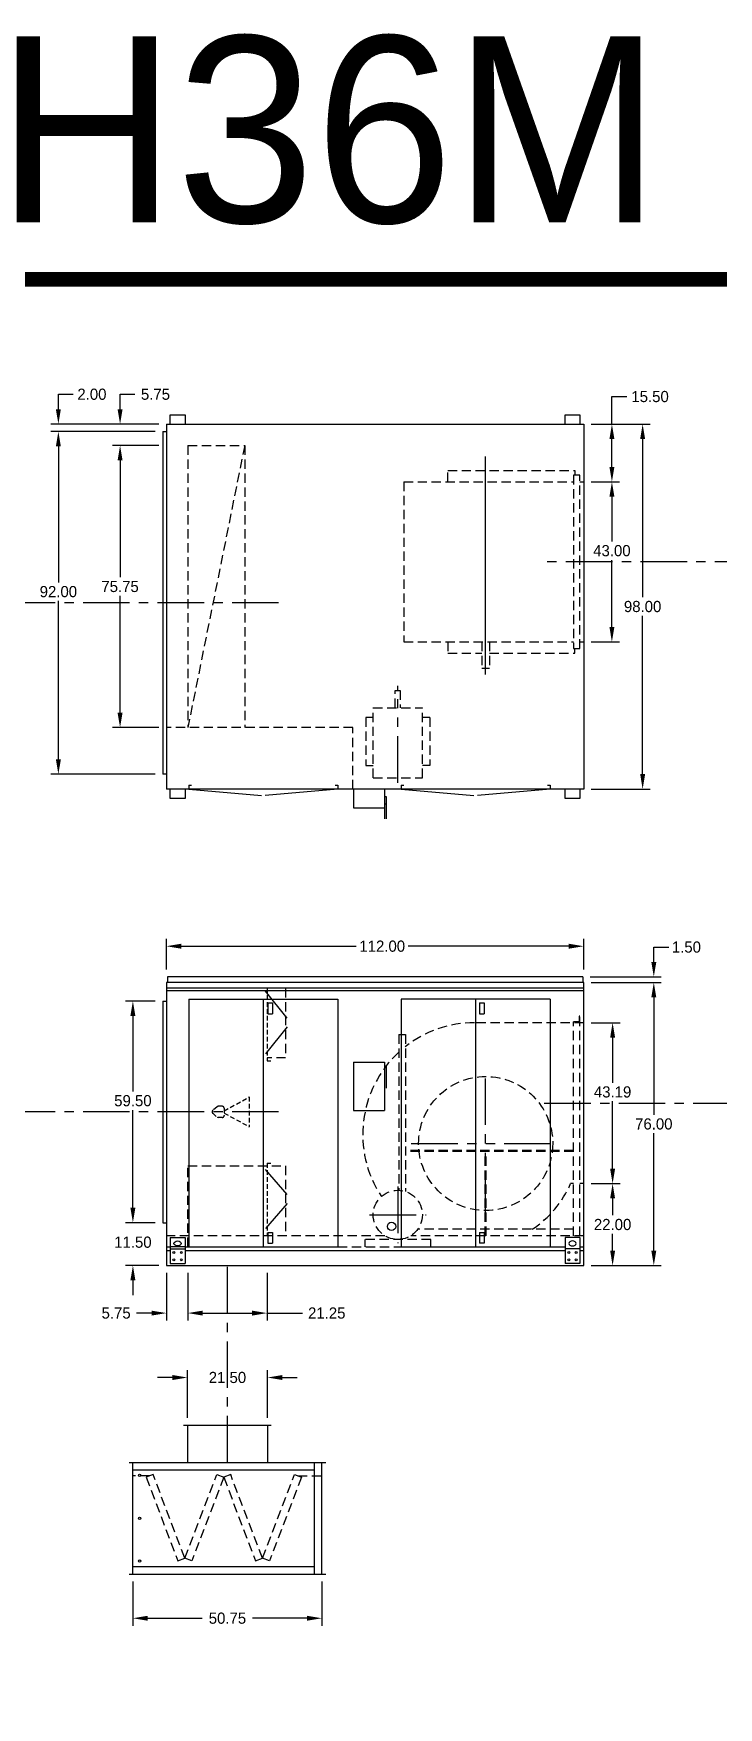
# Model space of a CAD drawing. Header units: inches. Extents: x 2 to 748, y -875 to 77.
# Drawn here: x 286.4 to 470.2, y -372.5 to 77 of the extents above; entities that cross this region are included whole.
import ezdxf
from ezdxf.enums import TextEntityAlignment as Align

# ---------------------------------------------------------------- set-up
doc = ezdxf.new("R2010")
doc.units = ezdxf.units.IN
doc.header["$LTSCALE"] = 10
doc.header["$MEASUREMENT"] = 0
for name, pattern in [('CENTER', [2, 1.25, -0.25, 0.25, -0.25]), ('HIDDEN', [0.375, 0.25, -0.125]), ('PHANTOM', [2.5, 1.25, -0.25, 0.25, -0.25, 0.25, -0.25])]:
    doc.linetypes.add(name, pattern=pattern)
for name, color, linetype in [('centerline', 2, 'CENTER'), ('FA-FILTER', 5, 'Continuous'), ('OBJECT', 5, 'Continuous'), ('RAM36UNIT', 3, 'Continuous')]:
    doc.layers.add(name, color=color, linetype=linetype)
doc.layers.add('TEXT', color=7, linetype='Continuous', lineweight=40)
doc.dimstyles.new('DIMENSIONS', dxfattribs={"dimscale": 0, "dimtxt": 3, "dimasz": 4, "dimexe": 2, "dimexo": 2, "dimgap": 1, "dimtad": 0, "dimtih": 1, "dimtoh": 1, "dimzin": 0, "dimdsep": 46, "dimtxsty": 'Standard', "dimcen": 0.09, "dimclrd": 256, "dimclrt": 1, "dimadec": 0, "dimazin": 0, "dimtfac": 1, "dimtofl": 0, "dimtmove": 0, "dimatfit": 3, "dimfxl": 0, "dimtolj": 1, "dimtzin": 0, "dimarcsym": 0})

# ---------------------------------------------------------------- blocks, each defined once
blk = doc.blocks.new('*D72')
at = {"layer": 'DEFPOINTS', "color": 0}
for p in [(434.06, -43.37), (434.06, -86.37), (441.63, -86.37)]:
    blk.add_point(p, dxfattribs=at)
at = {"layer": 'RAM36UNIT', "color": 0, "lineweight": -2}
for p, q in [((436.06, -43.37), (443.63, -43.37)), ((436.06, -86.37), (443.63, -86.37))]:
    blk.add_line(p, q, dxfattribs=at)
at = {"layer": 'RAM36UNIT', "lineweight": -2}
for p, q in [((441.63, -47.37), (441.63, -59.37)), ((441.63, -82.37), (441.63, -64.37))]:
    blk.add_line(p, q, dxfattribs=at)
at = {"layer": 'RAM36UNIT'}
for points in [[(440.97, -47.37), (442.3, -47.37), (441.63, -43.37)], [(440.97, -82.37), (442.3, -82.37), (441.63, -86.37)]]:
    blk.add_solid(points, dxfattribs=at)
at = {"layer": 'RAM36UNIT', "color": 1, "insert": (441.63, -61.87), "char_height": 3, "attachment_point": 5}
blk.add_mtext('\\A1;43.00', dxfattribs=at)
blk = doc.blocks.new('*D73')
at = {"layer": 'DEFPOINTS', "color": 0}
for p in [(434.06, -27.87), (434.06, -125.87), (449.88, -125.87)]:
    blk.add_point(p, dxfattribs=at)
at = {"layer": 'RAM36UNIT', "color": 0, "lineweight": -2}
for p, q in [((436.06, -27.87), (451.88, -27.87)), ((436.06, -125.87), (451.88, -125.87))]:
    blk.add_line(p, q, dxfattribs=at)
at = {"layer": 'RAM36UNIT', "lineweight": -2}
for p, q in [((449.88, -31.87), (449.88, -74.37)), ((449.88, -121.87), (449.88, -79.37))]:
    blk.add_line(p, q, dxfattribs=at)
at = {"layer": 'RAM36UNIT'}
for points in [[(449.22, -31.87), (450.55, -31.87), (449.88, -27.87)], [(449.22, -121.87), (450.55, -121.87), (449.88, -125.87)]]:
    blk.add_solid(points, dxfattribs=at)
at = {"layer": 'RAM36UNIT', "color": 1, "insert": (449.88, -76.87), "char_height": 3, "attachment_point": 5}
blk.add_mtext('\\A1;98.00', dxfattribs=at)
blk = doc.blocks.new('*D74')
at = {"layer": 'DEFPOINTS', "color": 0}
for p in [(293.06, -29.87), (321.06, -29.87), (321.06, -121.87)]:
    blk.add_point(p, dxfattribs=at)
at = {"layer": 'RAM36UNIT', "color": 0, "lineweight": -2}
for p, q in [((319.06, -29.87), (291.06, -29.87)), ((319.06, -121.87), (291.06, -121.87))]:
    blk.add_line(p, q, dxfattribs=at)
at = {"layer": 'RAM36UNIT', "lineweight": -2}
for p, q in [((293.06, -33.87), (293.06, -70.37)), ((293.06, -117.87), (293.06, -75.37))]:
    blk.add_line(p, q, dxfattribs=at)
at = {"layer": 'RAM36UNIT'}
for points in [[(292.39, -33.87), (293.73, -33.87), (293.06, -29.87)], [(292.39, -117.87), (293.73, -117.87), (293.06, -121.87)]]:
    blk.add_solid(points, dxfattribs=at)
at = {"layer": 'RAM36UNIT', "color": 1, "insert": (293.06, -72.87), "char_height": 3, "attachment_point": 5}
blk.add_mtext('\\A1;92.00', dxfattribs=at)
blk = doc.blocks.new('*D76')
at = {"layer": 'DEFPOINTS', "color": 0}
for p in [(434.06, -177.81), (452.88, -177.81), (434.06, -253.81)]:
    blk.add_point(p, dxfattribs=at)
at = {"layer": 'RAM36UNIT', "color": 0, "lineweight": -2}
for p, q in [((436.06, -177.81), (454.88, -177.81)), ((436.06, -253.81), (454.88, -253.81))]:
    blk.add_line(p, q, dxfattribs=at)
at = {"layer": 'RAM36UNIT', "lineweight": -2}
for p, q in [((452.88, -181.81), (452.88, -213.31)), ((452.88, -249.81), (452.88, -218.31))]:
    blk.add_line(p, q, dxfattribs=at)
at = {"layer": 'RAM36UNIT'}
for points in [[(452.22, -181.81), (453.55, -181.81), (452.88, -177.81)], [(452.22, -249.81), (453.55, -249.81), (452.88, -253.81)]]:
    blk.add_solid(points, dxfattribs=at)
at = {"layer": 'RAM36UNIT', "color": 1, "insert": (452.88, -215.81), "char_height": 3, "attachment_point": 5}
blk.add_mtext('\\A1;76.00', dxfattribs=at)
blk = doc.blocks.new('*D77')
at = {"layer": 'DEFPOINTS', "color": 0}
for p in [(321.06, -182.81), (313.06, -242.31), (321.06, -242.31)]:
    blk.add_point(p, dxfattribs=at)
at = {"layer": 'RAM36UNIT', "color": 0, "lineweight": -2}
for p, q in [((319.06, -182.81), (311.06, -182.81)), ((319.06, -242.31), (311.06, -242.31))]:
    blk.add_line(p, q, dxfattribs=at)
at = {"layer": 'RAM36UNIT', "lineweight": -2}
for p, q in [((313.06, -186.81), (313.06, -207.06)), ((313.06, -238.31), (313.06, -212.06))]:
    blk.add_line(p, q, dxfattribs=at)
at = {"layer": 'RAM36UNIT'}
for points in [[(312.39, -186.81), (313.73, -186.81), (313.06, -182.81)], [(312.39, -238.31), (313.73, -238.31), (313.06, -242.31)]]:
    blk.add_solid(points, dxfattribs=at)
at = {"layer": 'RAM36UNIT', "color": 1, "insert": (313.06, -209.56), "char_height": 3, "attachment_point": 5}
blk.add_mtext('\\A1;59.50', dxfattribs=at)
blk = doc.blocks.new('*D80')
at = {"layer": 'DEFPOINTS', "color": 0}
for p in [(321.06, -242.31), (313.06, -253.81), (322.06, -253.81)]:
    blk.add_point(p, dxfattribs=at)
at = {"layer": 'RAM36UNIT', "lineweight": -2}
for p, q in [((313.06, -238.31), (313.06, -234.31)), ((313.06, -257.81), (313.06, -261.81))]:
    blk.add_line(p, q, dxfattribs=at)
at = {"layer": 'RAM36UNIT', "color": 0, "lineweight": -2}
for p, q in [((319.06, -242.31), (311.06, -242.31)), ((320.06, -253.81), (311.06, -253.81))]:
    blk.add_line(p, q, dxfattribs=at)
at = {"layer": 'RAM36UNIT'}
for points in [[(312.39, -238.31), (313.73, -238.31), (313.06, -242.31)], [(312.39, -257.81), (313.73, -257.81), (313.06, -253.81)]]:
    blk.add_solid(points, dxfattribs=at)
at = {"layer": 'RAM36UNIT', "color": 1, "insert": (313.06, -247.56), "char_height": 3, "attachment_point": 5}
blk.add_mtext('\\A1;11.50', dxfattribs=at)
blk = doc.blocks.new('*D83')
at = {"layer": 'DEFPOINTS', "color": 0}
for p in [(434.06, -188.62), (441.82, -188.62), (434.06, -231.81)]:
    blk.add_point(p, dxfattribs=at)
at = {"layer": 'RAM36UNIT', "color": 0, "lineweight": -2}
for p, q in [((436.06, -188.62), (443.82, -188.62)), ((436.06, -231.81), (443.82, -231.81))]:
    blk.add_line(p, q, dxfattribs=at)
at = {"layer": 'RAM36UNIT', "lineweight": -2}
for p, q in [((441.82, -192.62), (441.82, -204.71)), ((441.82, -227.81), (441.82, -209.71))]:
    blk.add_line(p, q, dxfattribs=at)
at = {"layer": 'RAM36UNIT'}
for points in [[(441.16, -192.62), (442.49, -192.62), (441.82, -188.62)], [(441.16, -227.81), (442.49, -227.81), (441.82, -231.81)]]:
    blk.add_solid(points, dxfattribs=at)
at = {"layer": 'RAM36UNIT', "color": 1, "insert": (441.82, -207.21), "char_height": 3, "attachment_point": 5}
blk.add_mtext('\\A1;43.19', dxfattribs=at)
blk = doc.blocks.new('*D84')
at = {"layer": 'DEFPOINTS', "color": 0}
for p in [(434.06, -231.81), (441.82, -231.81), (434.06, -253.81)]:
    blk.add_point(p, dxfattribs=at)
at = {"layer": 'RAM36UNIT', "color": 0, "lineweight": -2}
for p, q in [((436.06, -231.81), (443.82, -231.81)), ((436.06, -253.81), (443.82, -253.81))]:
    blk.add_line(p, q, dxfattribs=at)
at = {"layer": 'RAM36UNIT', "lineweight": -2}
for p, q in [((441.82, -235.81), (441.82, -240.31)), ((441.82, -249.81), (441.82, -245.31))]:
    blk.add_line(p, q, dxfattribs=at)
at = {"layer": 'RAM36UNIT'}
for points in [[(441.16, -235.81), (442.49, -235.81), (441.82, -231.81)], [(441.16, -249.81), (442.49, -249.81), (441.82, -253.81)]]:
    blk.add_solid(points, dxfattribs=at)
at = {"layer": 'RAM36UNIT', "color": 1, "insert": (441.82, -242.81), "char_height": 3, "attachment_point": 5}
blk.add_mtext('\\A1;22.00', dxfattribs=at)
blk = doc.blocks.new('*D85')
at = {"layer": 'DEFPOINTS', "color": 0}
for p in [(434.06, -168.07), (322.06, -176.31), (434.06, -176.31)]:
    blk.add_point(p, dxfattribs=at)
at = {"layer": 'RAM36UNIT', "color": 0, "lineweight": -2}
for p, q in [((322.06, -174.31), (322.06, -166.07)), ((434.06, -174.31), (434.06, -166.07))]:
    blk.add_line(p, q, dxfattribs=at)
at = {"layer": 'RAM36UNIT', "lineweight": -2}
for p, q in [((326.06, -168.07), (372.99, -168.07)), ((430.06, -168.07), (386.99, -168.07))]:
    blk.add_line(p, q, dxfattribs=at)
at = {"layer": 'RAM36UNIT'}
for points in [[(326.06, -167.4), (326.06, -168.74), (322.06, -168.07)], [(430.06, -167.4), (430.06, -168.74), (434.06, -168.07)]]:
    blk.add_solid(points, dxfattribs=at)
at = {"layer": 'RAM36UNIT', "color": 1, "insert": (379.99, -168.07), "char_height": 3, "attachment_point": 5}
blk.add_mtext('\\A1;112.00', dxfattribs=at)
blk = doc.blocks.new('*D88')
at = {"layer": 'DEFPOINTS', "color": 0}
for p in [(433.81, -176.31), (434.06, -177.81), (452.88, -176.31)]:
    blk.add_point(p, dxfattribs=at)
at = {"layer": 'RAM36UNIT', "lineweight": -2}
for p, q in [((452.88, -172.31), (452.88, -168.31)), ((452.88, -168.31), (456.88, -168.31)), ((452.88, -181.81), (452.88, -185.81))]:
    blk.add_line(p, q, dxfattribs=at)
at = {"layer": 'RAM36UNIT', "color": 0, "lineweight": -2}
for p, q in [((435.81, -176.31), (454.88, -176.31)), ((436.06, -177.81), (454.88, -177.81))]:
    blk.add_line(p, q, dxfattribs=at)
at = {"layer": 'RAM36UNIT'}
for points in [[(452.22, -172.31), (453.55, -172.31), (452.88, -176.31)], [(452.22, -181.81), (453.55, -181.81), (452.88, -177.81)]]:
    blk.add_solid(points, dxfattribs=at)
at = {"layer": 'RAM36UNIT', "color": 1, "insert": (461.63, -168.31), "char_height": 3, "attachment_point": 5}
blk.add_mtext('\\A1;1.50', dxfattribs=at)
blk = doc.blocks.new('*D89')
at = {"layer": 'DEFPOINTS', "color": 0}
for p in [(293.06, -27.87), (321.06, -29.87), (322.06, -27.87)]:
    blk.add_point(p, dxfattribs=at)
at = {"layer": 'RAM36UNIT', "lineweight": -2}
for p, q in [((293.06, -23.87), (293.06, -19.87)), ((293.06, -19.87), (297.06, -19.87)), ((293.06, -33.87), (293.06, -37.87))]:
    blk.add_line(p, q, dxfattribs=at)
at = {"layer": 'RAM36UNIT', "color": 0, "lineweight": -2}
for p, q in [((320.06, -27.87), (291.06, -27.87)), ((319.06, -29.87), (291.06, -29.87))]:
    blk.add_line(p, q, dxfattribs=at)
at = {"layer": 'RAM36UNIT'}
for points in [[(292.39, -23.87), (293.73, -23.87), (293.06, -27.87)], [(292.39, -33.87), (293.73, -33.87), (293.06, -29.87)]]:
    blk.add_solid(points, dxfattribs=at)
at = {"layer": 'RAM36UNIT', "color": 1, "insert": (302.06, -19.87), "char_height": 3, "attachment_point": 5}
blk.add_mtext('\\A1;2.00', dxfattribs=at)
blk = doc.blocks.new('*D90')
at = {"layer": 'DEFPOINTS', "color": 0}
for p in [(434.06, -27.87), (434.06, -43.37), (441.63, -43.37)]:
    blk.add_point(p, dxfattribs=at)
at = {"layer": 'RAM36UNIT', "lineweight": -2}
for p, q in [((441.63, -27.87), (441.63, -20.49)), ((441.63, -20.49), (445.63, -20.49)), ((441.63, -39.37), (441.63, -31.87))]:
    blk.add_line(p, q, dxfattribs=at)
at = {"layer": 'RAM36UNIT', "color": 0, "lineweight": -2}
for p, q in [((436.06, -27.87), (443.63, -27.87)), ((436.06, -43.37), (443.63, -43.37))]:
    blk.add_line(p, q, dxfattribs=at)
at = {"layer": 'RAM36UNIT'}
for points in [[(440.97, -31.87), (442.3, -31.87), (441.63, -27.87)], [(440.97, -39.37), (442.3, -39.37), (441.63, -43.37)]]:
    blk.add_solid(points, dxfattribs=at)
at = {"layer": 'RAM36UNIT', "color": 1, "insert": (451.88, -20.49), "char_height": 3, "attachment_point": 5}
blk.add_mtext('\\A1;15.50', dxfattribs=at)
blk = doc.blocks.new('*D104')
at = {"layer": 'DEFPOINTS', "color": 0}
for p in [(322.06, -33.62), (309.62, -109.37), (322.06, -109.37)]:
    blk.add_point(p, dxfattribs=at)
at = {"layer": 'RAM36UNIT', "color": 0, "lineweight": -2}
for p, q in [((320.06, -33.62), (307.62, -33.62)), ((320.06, -109.37), (307.62, -109.37))]:
    blk.add_line(p, q, dxfattribs=at)
at = {"layer": 'RAM36UNIT', "lineweight": -2}
for p, q in [((309.62, -37.62), (309.62, -68.99)), ((309.62, -105.37), (309.62, -73.99))]:
    blk.add_line(p, q, dxfattribs=at)
at = {"layer": 'RAM36UNIT'}
for points in [[(308.95, -37.62), (310.29, -37.62), (309.62, -33.62)], [(308.95, -105.37), (310.29, -105.37), (309.62, -109.37)]]:
    blk.add_solid(points, dxfattribs=at)
at = {"layer": 'RAM36UNIT', "color": 1, "insert": (309.62, -71.49), "char_height": 3, "attachment_point": 5}
blk.add_mtext('\\A1;75.75', dxfattribs=at)
blk = doc.blocks.new('*D105')
at = {"layer": 'DEFPOINTS', "color": 0}
for p in [(322.06, -27.87), (309.62, -33.62), (322.06, -33.62)]:
    blk.add_point(p, dxfattribs=at)
at = {"layer": 'RAM36UNIT', "lineweight": -2}
for p, q in [((309.62, -23.87), (309.62, -19.87)), ((309.62, -19.87), (313.62, -19.87)), ((309.62, -37.62), (309.62, -41.62))]:
    blk.add_line(p, q, dxfattribs=at)
at = {"layer": 'RAM36UNIT', "color": 0, "lineweight": -2}
for p, q in [((320.06, -27.87), (307.62, -27.87)), ((320.06, -33.62), (307.62, -33.62))]:
    blk.add_line(p, q, dxfattribs=at)
at = {"layer": 'RAM36UNIT'}
for points in [[(308.95, -23.87), (310.29, -23.87), (309.62, -27.87)], [(308.95, -37.62), (310.29, -37.62), (309.62, -33.62)]]:
    blk.add_solid(points, dxfattribs=at)
at = {"layer": 'RAM36UNIT', "color": 1, "insert": (319.12, -19.87), "char_height": 3, "attachment_point": 5}
blk.add_mtext('\\A1;5.75', dxfattribs=at)
blk = doc.blocks.new('*D109')
at = {"layer": 'DEFPOINTS', "color": 0}
for p in [(327.81, -253.81), (349.06, -253.81), (349.06, -266.58)]:
    blk.add_point(p, dxfattribs=at)
at = {"layer": 'RAM36UNIT', "color": 0, "lineweight": -2}
for p, q in [((327.81, -255.81), (327.81, -268.58)), ((349.06, -255.81), (349.06, -268.58))]:
    blk.add_line(p, q, dxfattribs=at)
at = {"layer": 'RAM36UNIT', "lineweight": -2}
for p, q in [((331.81, -266.58), (345.06, -266.58)), ((349.06, -266.58), (358.6, -266.58))]:
    blk.add_line(p, q, dxfattribs=at)
at = {"layer": 'RAM36UNIT'}
for points in [[(331.81, -265.92), (331.81, -267.25), (327.81, -266.58)], [(345.06, -265.92), (345.06, -267.25), (349.06, -266.58)]]:
    blk.add_solid(points, dxfattribs=at)
at = {"layer": 'RAM36UNIT', "color": 1, "insert": (365.1, -266.58), "char_height": 3, "attachment_point": 5}
blk.add_mtext('\\A1;21.25', dxfattribs=at)
blk = doc.blocks.new('*D110')
at = {"layer": 'DEFPOINTS', "color": 0}
for p in [(322.06, -253.81), (327.81, -253.81), (327.81, -266.58)]:
    blk.add_point(p, dxfattribs=at)
at = {"layer": 'RAM36UNIT', "color": 0, "lineweight": -2}
for p, q in [((322.06, -255.81), (322.06, -268.58)), ((327.81, -255.81), (327.81, -268.58))]:
    blk.add_line(p, q, dxfattribs=at)
at = {"layer": 'RAM36UNIT', "lineweight": -2}
for p, q in [((318.06, -266.58), (314.06, -266.58)), ((331.81, -266.58), (335.81, -266.58))]:
    blk.add_line(p, q, dxfattribs=at)
at = {"layer": 'RAM36UNIT'}
for points in [[(318.06, -265.92), (318.06, -267.25), (322.06, -266.58)], [(331.81, -265.92), (331.81, -267.25), (327.81, -266.58)]]:
    blk.add_solid(points, dxfattribs=at)
at = {"layer": 'RAM36UNIT', "color": 1, "insert": (308.56, -266.58), "char_height": 3, "attachment_point": 5}
blk.add_mtext('\\A1;5.75', dxfattribs=at)
blk = doc.blocks.new('*D122')
at = {"layer": 'DEFPOINTS', "color": 0}
for p in [(313.06, -336.67), (363.81, -336.67), (313.06, -348.52)]:
    blk.add_point(p, dxfattribs=at)
at = {"layer": 'RAM36UNIT', "color": 0, "lineweight": -2}
for p, q in [((313.06, -338.67), (313.06, -350.52)), ((363.81, -338.67), (363.81, -350.52))]:
    blk.add_line(p, q, dxfattribs=at)
at = {"layer": 'RAM36UNIT', "lineweight": -2}
for p, q in [((317.06, -348.52), (331.69, -348.52)), ((359.81, -348.52), (345.19, -348.52))]:
    blk.add_line(p, q, dxfattribs=at)
at = {"layer": 'RAM36UNIT'}
for points in [[(317.06, -347.86), (317.06, -349.19), (313.06, -348.52)], [(359.81, -347.86), (359.81, -349.19), (363.81, -348.52)]]:
    blk.add_solid(points, dxfattribs=at)
at = {"layer": 'RAM36UNIT', "color": 1, "insert": (338.44, -348.52), "char_height": 3, "attachment_point": 5}
blk.add_mtext('\\A1;50.75', dxfattribs=at)
blk = doc.blocks.new('*D123')
at = {"layer": 'DEFPOINTS', "color": 0}
for p in [(349.19, -283.88), (327.69, -296.67), (349.19, -296.67)]:
    blk.add_point(p, dxfattribs=at)
at = {"layer": 'RAM36UNIT', "color": 0, "lineweight": -2}
for p, q in [((327.69, -294.67), (327.69, -281.88)), ((349.19, -294.67), (349.19, -281.88))]:
    blk.add_line(p, q, dxfattribs=at)
at = {"layer": 'RAM36UNIT', "lineweight": -2}
for p, q in [((323.69, -283.88), (319.69, -283.88)), ((353.19, -283.88), (357.19, -283.88))]:
    blk.add_line(p, q, dxfattribs=at)
at = {"layer": 'RAM36UNIT'}
for points in [[(323.69, -283.21), (323.69, -284.55), (327.69, -283.88)], [(353.19, -283.21), (353.19, -284.55), (349.19, -283.88)]]:
    blk.add_solid(points, dxfattribs=at)
at = {"layer": 'RAM36UNIT', "color": 1, "insert": (338.44, -283.88), "char_height": 3, "attachment_point": 5}
blk.add_mtext('\\A1;21.50', dxfattribs=at)
blk = doc.blocks.new('A$C238E1B3D')
at = {"layer": 'OBJECT', "color": 4, "linetype": 'HIDDEN'}
for p, q in [((5.94, 23.43), (7.26, 23.43)), ((5.94, 18.81), (5.94, 23.43)), ((7.26, 23.43), (7.26, 18.81)), ((0, 18.81), (13.2, 18.81)), ((0, 0), (0, 18.81)), ((13.2, 0), (13.2, 18.81)), ((-1.98, 16.17), (-1.98, 3.3)), ((0, 16.17), (-1.98, 16.17)), ((15.18, 16.17), (13.2, 16.17)), ((15.18, 16.17), (15.18, 3.3)), ((-1.98, 3.3), (0, 3.3)), ((0, 0), (13.2, 0)), ((15.18, 3.3), (13.2, 3.3))]:
    blk.add_line(p, q, dxfattribs=at)
at = {"layer": 'OBJECT', "color": 191, "linetype": 'PHANTOM'}
blk.add_line((6.6, -1.32), (6.6, 24.75), dxfattribs=at)

msp = doc.modelspace()

# ---------------------------------------------------------------- linework, layer by layer
at = {"color": 191, "linetype": 'PHANTOM', "ltscale": 12}
msp.add_line((407.748, -95.135), (407.748, -36.55), dxfattribs=at)
at = {"color": 5, "ltscale": 12}
for p, q in [((349.311, -183.306), (349.311, -186.181)), ((349.311, -183.306), (350.561, -183.306)), ((350.561, -183.306), (350.561, -186.181)), ((406.061, -183.306), (406.061, -186.181)), ((406.061, -183.306), (407.311, -183.306)), ((407.311, -183.306), (407.311, -186.181)), ((349.311, -186.181), (350.561, -186.181)), ((406.061, -186.181), (407.311, -186.181)), ((372.311, -199.223), (372.311, -212.223)), ((372.311, -199.223), (380.561, -199.223)), ((380.561, -199.223), (380.561, -212.223)), ((380.561, -200.223), (381.061, -200.223)), ((381.061, -200.223), (381.061, -206.223)), ((372.311, -212.223), (380.561, -212.223)), ((349.311, -244.931), (349.311, -247.806)), ((349.311, -244.931), (350.561, -244.931)), ((350.561, -244.931), (350.561, -247.806)), ((406.061, -244.931), (407.311, -244.931)), ((406.061, -244.931), (406.061, -247.806)), ((407.311, -244.931), (407.311, -247.806)), ((349.311, -247.806), (350.561, -247.806))]:
    msp.add_line(p, q, dxfattribs=at)
at = {"layer": 'centerline'}
for p, q in [((521.789, -64.867), (422.071, -64.867)), ((352.182, -75.867), (150.995, -75.867)), ((423.464, -210.212), (524.582, -210.212)), ((352.182, -212.556), (150.995, -212.556)), ((338.436, -306.666), (338.436, -253.806))]:
    msp.add_line(p, q, dxfattribs=at)
at = {"layer": 'FA-FILTER'}
for p, q in [((326.686, -296.666), (350.186, -296.666)), ((327.686, -296.666), (327.686, -306.666)), ((349.186, -296.666), (349.186, -306.666)), ((312.061, -306.666), (364.811, -306.666)), ((313.061, -336.666), (313.061, -306.666)), ((313.061, -308.666), (361.811, -308.666)), ((361.811, -336.666), (361.811, -306.666)), ((363.811, -336.666), (363.811, -306.666)), ((312.061, -336.666), (364.811, -336.666)), ((313.061, -334.666), (361.811, -334.666))]:
    msp.add_line(p, q, dxfattribs=at)
at = {"layer": 'FA-FILTER', "color": 4, "linetype": 'HIDDEN'}
for p, q in [((317.53, -310.309), (313.061, -310.309)), ((357.341, -310.309), (363.811, -310.309))]:
    msp.add_line(p, q, dxfattribs=at)
for points in [[(316.596, -310.666), (325.147, -333.091), (327.016, -332.378), (318.465, -309.953)], [(337.436, -310.666), (328.884, -333.091), (327.016, -332.378), (335.567, -309.953)], [(337.436, -310.666), (345.987, -333.091), (347.856, -332.378), (339.304, -309.953)], [(358.276, -310.666), (349.724, -333.091), (347.856, -332.378), (356.407, -309.953)]]:
    msp.add_lwpolyline(points, close=True, dxfattribs=at)
at = {"layer": 'FA-FILTER'}
for centre in [(314.873, -310.166), (314.873, -321.666), (314.873, -333.166)]:
    msp.add_circle(centre, 0.312, dxfattribs=at)
at = {"layer": 'OBJECT'}
for p, q in [((323.061, -27.867), (323.061, -25.367)), ((323.061, -25.367), (327.061, -25.367)), ((327.061, -25.367), (327.061, -27.867)), ((429.061, -27.867), (429.061, -25.367)), ((429.061, -25.367), (433.061, -25.367)), ((433.061, -25.367), (433.061, -27.867)), ((321.061, -29.867), (321.061, -121.867)), ((321.061, -29.867), (322.061, -29.867)), ((322.061, -27.867), (322.061, -125.867)), ((322.061, -27.867), (434.061, -27.867)), ((434.061, -27.867), (434.061, -125.867)), ((322.061, -121.867), (321.061, -121.867)), ((434.061, -125.867), (322.061, -125.867)), ((323.061, -128.367), (323.061, -125.867)), ((327.061, -128.367), (323.061, -128.367)), ((327.061, -125.867), (327.061, -128.367)), ((429.061, -128.367), (429.061, -125.867)), ((433.061, -128.367), (429.061, -128.367)), ((433.061, -125.867), (433.061, -128.367)), ((322.061, -177.806), (322.061, -253.806)), ((434.061, -177.806), (322.061, -177.806)), ((434.061, -179.306), (322.061, -179.306)), ((433.811, -176.306), (322.311, -176.306)), ((322.311, -176.306), (322.311, -177.806)), ((433.811, -176.306), (433.811, -177.806)), ((434.061, -200.556), (434.061, -177.806)), ((321.061, -182.806), (321.061, -242.306)), ((321.061, -182.806), (322.061, -182.806)), ((434.061, -180.056), (322.061, -180.056)), ((328.061, -182.306), (328.061, -248.806)), ((328.061, -182.306), (368.061, -182.306)), ((348.061, -182.306), (348.061, -248.806)), ((368.061, -182.306), (368.061, -248.806)), ((425.061, -182.306), (385.061, -182.306)), ((385.061, -182.306), (385.061, -248.806)), ((405.061, -182.306), (405.061, -248.806)), ((425.061, -182.306), (425.061, -248.806)), ((434.061, -232.056), (434.061, -200.556)), ((434.061, -253.806), (434.061, -232.056)), ((321.061, -242.306), (322.061, -242.306)), ((322.061, -248.806), (323.061, -248.806)), ((322.061, -249.806), (323.061, -249.806)), ((327.061, -248.806), (368.061, -248.806)), ((327.061, -249.806), (429.061, -249.806)), ((385.061, -248.806), (429.061, -248.806)), ((407.311, -247.806), (406.061, -247.806)), ((433.061, -248.806), (434.061, -248.806)), ((433.061, -249.806), (434.061, -249.806)), ((322.061, -253.806), (434.061, -253.806))]:
    msp.add_line(p, q, dxfattribs=at)
at = {"layer": 'OBJECT', "color": 4, "linetype": 'HIDDEN'}
for p, q in [((327.811, -33.617), (327.811, -109.367)), ((343.061, -33.617), (327.811, -109.367)), ((327.811, -33.617), (343.061, -33.617)), ((343.061, -33.617), (343.061, -109.367)), ((397.561, -40.367), (431.686, -40.367)), ((397.561, -43.367), (397.561, -40.367)), ((431.686, -40.367), (431.686, -41.617)), ((385.75, -43.367), (385.75, -86.367)), ((385.75, -43.367), (431.311, -43.367)), ((431.311, -41.617), (431.311, -88.117)), ((433.061, -41.617), (431.311, -41.617)), ((433.061, -88.117), (433.061, -41.617)), ((433.061, -43.367), (434.061, -43.367)), ((385.75, -86.367), (431.311, -86.367)), ((397.561, -86.367), (397.561, -89.367)), ((397.561, -89.367), (406.748, -89.367)), ((406.748, -86.367), (406.748, -93.367)), ((408.748, -86.367), (408.748, -93.367)), ((408.748, -89.367), (431.686, -89.367)), ((431.311, -88.117), (433.061, -88.117)), ((431.686, -89.367), (431.686, -88.117)), ((433.061, -86.367), (434.061, -86.367)), ((406.748, -93.367), (408.748, -93.367)), ((372.061, -109.367), (322.061, -109.367)), ((372.061, -125.867), (372.061, -109.367)), ((354.061, -179.306), (354.061, -198.056)), ((434.061, -188.618), (404.748, -188.618)), ((431.311, -245.806), (431.311, -188.368)), ((432.811, -188.368), (431.311, -188.368)), ((433.061, -186.868), (432.811, -186.868)), ((432.811, -186.868), (432.811, -188.368)), ((433.061, -245.806), (433.061, -186.868)), ((384.436, -191.806), (384.436, -233.611)), ((384.436, -191.806), (386.186, -191.806)), ((386.186, -191.806), (386.186, -233.924)), ((354.061, -198.056), (349.061, -198.056)), ((335.652, -213.935), (335.977, -214.056)), ((431.311, -222.931), (386.186, -222.931)), ((431.311, -223.181), (386.186, -223.181)), ((407.623, -245.806), (407.623, -223.181)), ((407.873, -245.806), (407.873, -223.181)), ((327.811, -227.056), (354.061, -227.056)), ((327.811, -248.806), (327.811, -227.056)), ((354.061, -227.056), (354.061, -245.806)), ((431.311, -231.806), (430.55, -231.806)), ((434.061, -231.806), (433.061, -231.806)), ((380.668, -245.806), (322.061, -245.806)), ((393.036, -246.806), (375.286, -246.806)), ((375.286, -246.806), (375.286, -248.806)), ((434.061, -245.806), (387.654, -245.806)), ((431.311, -244.056), (389.521, -244.056)), ((393.036, -248.806), (393.036, -246.806)), ((368.061, -248.806), (385.061, -248.806))]:
    msp.add_line(p, q, dxfattribs=at)
at = {"layer": 'OBJECT', "color": 4, "linetype": 'HIDDEN', "ltscale": 12}
for p, q in [((328.061, -124.867), (328.811, -124.867)), ((328.061, -124.867), (328.061, -125.867)), ((367.311, -124.867), (368.061, -124.867)), ((368.061, -124.867), (368.061, -125.867)), ((385.061, -124.867), (385.061, -125.867)), ((385.061, -124.867), (385.811, -124.867)), ((424.311, -124.867), (425.061, -124.867)), ((425.061, -124.867), (425.061, -125.867)), ((328.061, -125.867), (347.561, -127.598)), ((368.061, -125.867), (348.561, -127.598)), ((385.061, -125.867), (404.561, -127.598)), ((425.061, -125.867), (405.561, -127.598)), ((354.433, -187.366), (348.688, -180.12)), ((354.433, -189.745), (348.688, -196.991)), ((354.433, -234.741), (348.688, -227.995)), ((354.433, -237.12), (348.688, -243.866))]:
    msp.add_line(p, q, dxfattribs=at)
at = {"layer": 'OBJECT', "color": 5, "ltscale": 12}
for p, q in [((372.311, -125.867), (372.311, -130.867)), ((380.561, -125.867), (380.561, -133.867)), ((380.561, -127.867), (381.061, -127.867)), ((380.561, -129.867), (381.061, -129.867)), ((381.061, -127.867), (381.061, -133.867)), ((372.311, -130.867), (380.561, -130.867)), ((323.061, -246.306), (327.061, -246.306)), ((323.061, -246.306), (323.061, -253.306)), ((327.061, -246.306), (327.061, -253.306)), ((433.061, -246.306), (429.061, -246.306)), ((429.061, -246.306), (429.061, -253.306)), ((433.061, -246.306), (433.061, -253.306)), ((323.061, -249.306), (327.061, -249.306)), ((433.061, -249.306), (429.061, -249.306)), ((323.061, -253.306), (327.061, -253.306)), ((433.061, -253.306), (429.061, -253.306))]:
    msp.add_line(p, q, dxfattribs=at)
at = {"layer": 'OBJECT', "color": 4, "linetype": 'HIDDEN', "ltscale": 0.5}
for p, q in [((349.061, -179.306), (349.061, -198.806)), ((349.061, -198.806), (350.061, -198.806)), ((335.652, -211.176), (334.485, -212.176)), ((337.042, -211.056), (335.977, -211.056)), ((337.542, -212.247), (344.311, -208.556)), ((344.311, -208.556), (344.311, -216.556)), ((334.485, -212.935), (335.652, -213.935)), ((337.042, -214.056), (335.977, -214.056)), ((337.542, -211.556), (337.542, -213.556)), ((337.542, -212.864), (344.311, -216.556)), ((349.061, -226.306), (349.061, -245.806)), ((349.061, -226.306), (350.061, -226.306))]:
    msp.add_line(p, q, dxfattribs=at)
at = {"layer": 'OBJECT', "color": 191, "linetype": 'PHANTOM'}
for p, q in [((407.748, -241.049), (407.748, -201.063)), ((387.755, -221.056), (427.741, -221.056)), ((384.161, -232.606), (384.161, -247.806)), ((376.561, -240.206), (391.761, -240.206))]:
    msp.add_line(p, q, dxfattribs=at)
at = {"layer": 'OBJECT', "color": 4}
msp.add_line((327.061, -248.806), (323.061, -248.806), dxfattribs=at)
at = {"layer": 'OBJECT', "color": 4, "linetype": 'HIDDEN'}
for centre, radius in [((407.748, -221.056), 18), ((384.161, -240.206), 6.6)]:
    msp.add_circle(centre, radius, dxfattribs=at)
at = {"layer": 'OBJECT', "color": 5, "ltscale": 12}
for centre, radius in [((382.49, -243.307), 1.102), ((324.061, -250.306), 0.25), ((326.061, -250.306), 0.25), ((430.061, -250.306), 0.25), ((432.061, -250.306), 0.25), ((324.061, -252.306), 0.25), ((326.061, -252.306), 0.25), ((430.061, -252.306), 0.25), ((432.061, -252.306), 0.25)]:
    msp.add_circle(centre, radius, dxfattribs=at)
at = {"layer": 'OBJECT', "color": 4, "linetype": 'HIDDEN'}
for centre, radius, start, end in [((404.748, -218.618), 30, 90, 128.22491), ((404.748, -218.618), 30, 132.61614, 213.69587), ((404.645, -220.489), 28.269, 303.52432, 336.40209)]:
    msp.add_arc(centre, radius, start, end, dxfattribs=at)
at = {"layer": 'OBJECT', "color": 4, "linetype": 'HIDDEN', "ltscale": 0.5}
for centre, start, end in [((335.977, -211.556), 90, 130.60129), ((337.042, -211.556), 0, 90), ((337.042, -213.556), 270, 0)]:
    msp.add_arc(centre, 0.5, start, end, dxfattribs=at)
at = {"layer": 'OBJECT', "color": 4, "linetype": 'HIDDEN', "ltscale": 12}
msp.add_arc((334.811, -212.556), 0.5, 130.60129, 229.39871, dxfattribs=at)
at = {"layer": 'OBJECT', "color": 5, "ltscale": 12}
msp.add_ellipse((325.061, -247.875), major_axis=(0.969, 0), ratio=0.6774874, dxfattribs=at)
at = {"layer": 'OBJECT', "color": 5, "ltscale": 12, "extrusion": (0, 0, -1)}
msp.add_ellipse((431.061, -247.875), major_axis=(-0.969, 0), ratio=0.6774874, dxfattribs=at)
at = {"layer": 'TEXT', "color": 3, "const_width": 4}
msp.add_lwpolyline([(4.433, 11.009), (4.433, -873.268), (746.297, -873.268), (746.297, 11.009), (4.433, 11.009)], dxfattribs=at)

# ---------------------------------------------------------------- block references
at = {"layer": 'RAM36UNIT'}
msp.add_blockref('A$C238E1B3D', (377.561, -122.867), dxfattribs=at)

# ---------------------------------------------------------------- texts
at = {"layer": 'TEXT', "color": 3}
msp.add_text('H36M', height=50, dxfattribs=at).set_placement((365.564, 51.29), align=Align.MIDDLE)

# ---------------------------------------------------------------- dimensions: what is measured, and where the dimension line sits
at = {"layer": 'RAM36UNIT'}
for base, p1, p2, picture, middle in [((293.061, -27.867), (321.061, -29.867), (322.061, -27.867), '*D89', (302.061, -19.867)), ((309.619, -33.617), (322.061, -27.867), (322.061, -33.617), '*D105', (319.119, -19.867)), ((441.633, -43.367), (434.061, -27.867), (434.061, -43.367), '*D90', (451.883, -20.493)), ((293.061, -29.867), (321.061, -121.867), (321.061, -29.867), '*D74', (293.061, -72.867)), ((441.633, -86.367), (434.061, -43.367), (434.061, -86.367), '*D72', (441.633, -61.867)), ((452.882, -176.306), (434.061, -177.806), (433.811, -176.306), '*D88', (461.632, -168.306)), ((313.061, -242.306), (321.061, -182.806), (321.061, -242.306), '*D77', (313.061, -209.556)), ((441.823, -188.618), (434.061, -231.806), (434.061, -188.618), '*D83', (441.823, -207.212)), ((313.061, -253.806), (321.061, -242.306), (322.061, -253.806), '*D80', (313.061, -247.556))]:
    dim = msp.add_linear_dim(base=base, p1=p1, p2=p2, angle=90, dimstyle='DIMENSIONS', override={"dimscale": 1}, dxfattribs=at)
    dim.commit()
    dim.dimension.update_dxf_attribs({"geometry": picture, "text_midpoint": middle, "dimtype": 160})
for base, p1, p2, picture, middle in [((449.882, -125.867), (434.061, -27.867), (434.061, -125.867), '*D73', (449.882, -76.867)), ((309.619, -109.367), (322.061, -33.617), (322.061, -109.367), '*D104', (309.619, -71.492)), ((452.882, -177.806), (434.061, -253.806), (434.061, -177.806), '*D76', (452.882, -215.806)), ((441.823, -231.806), (434.061, -253.806), (434.061, -231.806), '*D84', (441.823, -242.806))]:
    dim = msp.add_linear_dim(base=base, p1=p1, p2=p2, angle=90, dimstyle='DIMENSIONS', override={"dimscale": 1}, dxfattribs=at)
    dim.commit()
    dim.dimension.update_dxf_attribs({"geometry": picture, "text_midpoint": middle})
for base, p1, p2, picture, middle in [((434.061, -168.07), (322.061, -176.306), (434.061, -176.306), '*D85', (379.992, -168.07)), ((327.811, -266.582), (322.061, -253.806), (327.811, -253.806), '*D110', (308.561, -266.582)), ((349.061, -266.582), (327.811, -253.806), (349.061, -253.806), '*D109', (365.096, -266.582))]:
    dim = msp.add_linear_dim(base=base, p1=p1, p2=p2, dimstyle='DIMENSIONS', override={"dimscale": 1}, dxfattribs=at)
    dim.commit()
    dim.dimension.update_dxf_attribs({"geometry": picture, "text_midpoint": middle, "dimtype": 160})
for base, p1, p2, picture, middle in [((349.186, -283.88), (327.686, -296.666), (349.186, -296.666), '*D123', (338.436, -283.88)), ((313.061, -348.525), (363.811, -336.666), (313.061, -336.666), '*D122', (338.436, -348.525))]:
    dim = msp.add_linear_dim(base=base, p1=p1, p2=p2, dimstyle='DIMENSIONS', override={"dimscale": 1}, dxfattribs=at)
    dim.commit()
    dim.dimension.update_dxf_attribs({"geometry": picture, "text_midpoint": middle})

doc.saveas('drawing.dxf')
